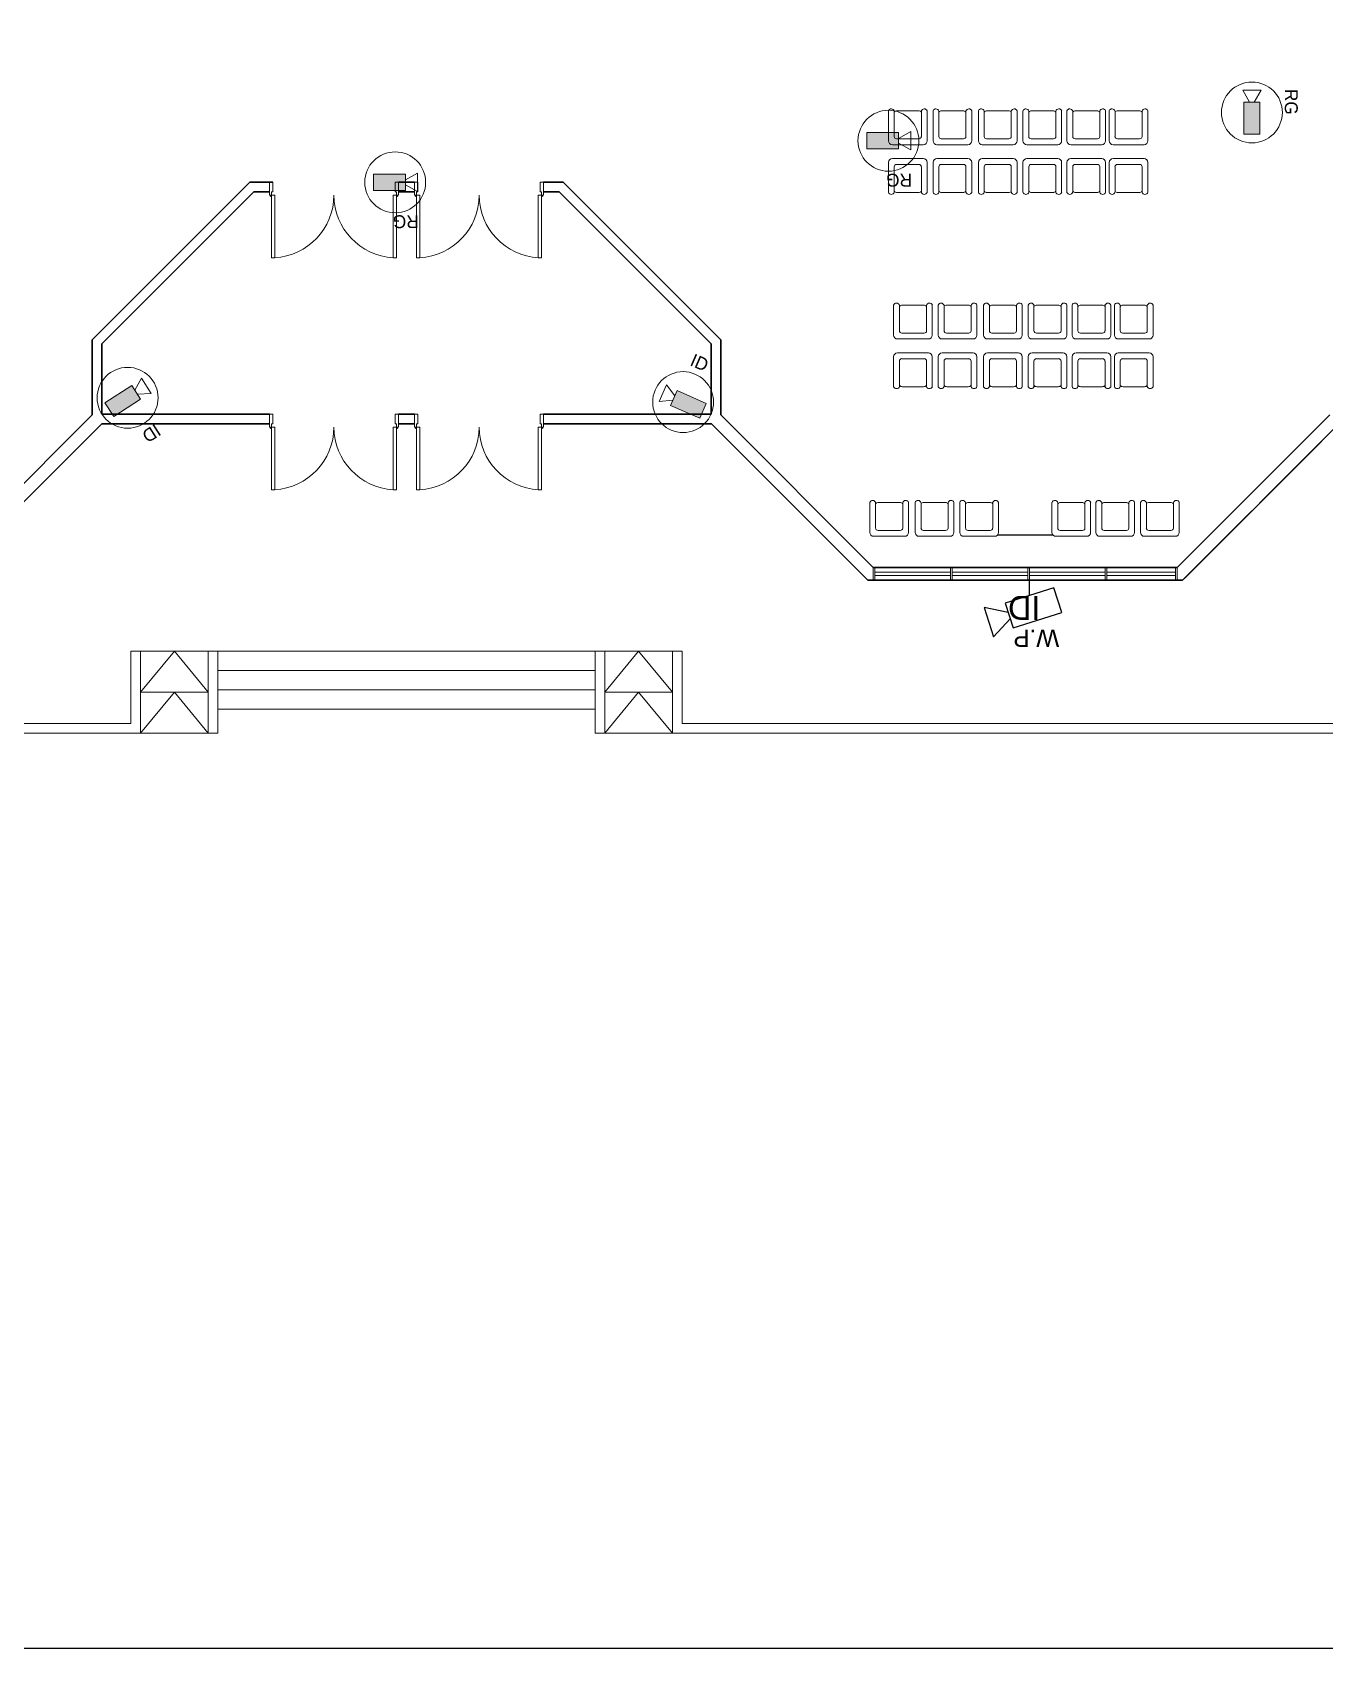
# Model space of a CAD drawing. Extents: x -15 to 263, y 300 to 484.
# Drawn here: x 25.99 to 46.05, y 312.72 to 337.8 of the extents above; entities that cross this region are included whole.
import ezdxf

# ---------------------------------------------------------------- set-up
doc = ezdxf.new("R2010")
doc.units = 0
doc.header["$LTSCALE"] = 0.15
for name, color, linetype in [('0 CCTV', 252, 'Continuous'), ('0 sockets', 252, 'Continuous'), ('bound', 252, 'Continuous'), ('C1', 252, 'Continuous'), ('CCTV', 4, 'Continuous')]:
    doc.layers.add(name, color=color, linetype=linetype)
for name, color, linetype, lineweight in [('anal', 252, 'Continuous', 20), ('DOOR', 252, 'Continuous', 20), ('E-LT-CKT-NM', 7, 'Continuous', 30), ('FUR', 252, 'Continuous', 9), ('T-CCTV', 7, 'Continuous', 0), ('wall', 252, 'Continuous', 30)]:
    doc.layers.add(name, color=color, linetype=linetype, lineweight=lineweight)
doc.styles.add('Arial_3', font='arial.ttf', dxfattribs={"height": 2.345885})
doc.styles.add('SDC-TEXT-ARB', font='sdc-arb.shx')

# ---------------------------------------------------------------- blocks, each defined once
blk = doc.blocks.new('D200')
at = {"layer": 'DOOR'}
for points in [[(0.03, 0.2), (0.03, 1.17), (0.08, 1.17), (0.08, 0.2)], [(1.97, 0.2), (1.97, 1.17), (1.92, 1.17), (1.92, 0.2)], [(0.03, 0.2), (0, 0.2), (0, 0), (0.05, 0), (0.05, 0.15), (0.03, 0.15)], [(1.97, 0.2), (2, 0.2), (2, 0), (1.95, 0), (1.95, 0.15), (1.97, 0.15)]]:
    blk.add_lwpolyline(points, close=True, dxfattribs=at)
for centre in [(0.02, 0.21), (1.98, 0.21)]:
    blk.add_circle(centre, 0.01, dxfattribs=at)
for centre, start, end in [((0.027, 0.2), 0, 87.0492), ((1.97, 0.2), 92.9508, 180)]:
    blk.add_arc(centre, 0.971, start, end, dxfattribs=at)
blk = doc.blocks.new('ARCH')
at = {"layer": 'anal'}
for p, q in [((39.041, 329.5), (39.041, 329.3)), ((39.066, 329.5), (39.066, 329.3)), ((39.066, 329.425), (40.237, 329.425)), ((39.066, 329.425), (40.237, 329.425)), ((39.066, 329.375), (40.237, 329.375)), ((39.066, 329.375), (40.237, 329.375)), ((40.241, 329.5), (40.241, 329.3)), ((40.266, 329.5), (40.266, 329.3)), ((40.266, 329.425), (41.437, 329.425)), ((40.266, 329.425), (41.437, 329.425)), ((40.266, 329.375), (41.437, 329.375)), ((40.266, 329.375), (41.437, 329.375)), ((41.441, 329.5), (41.441, 329.3)), ((41.466, 329.5), (41.466, 329.3)), ((41.466, 329.425), (42.637, 329.425)), ((41.466, 329.425), (42.637, 329.425)), ((41.466, 329.375), (42.637, 329.375)), ((41.466, 329.375), (42.637, 329.375)), ((42.641, 329.5), (42.641, 329.3)), ((42.666, 329.5), (42.666, 329.3)), ((42.666, 329.425), (43.734, 329.425)), ((42.666, 329.375), (43.734, 329.375)), ((43.734, 329.5), (43.734, 329.3)), ((43.759, 329.5), (43.759, 329.3)), ((36.075, 328.2), (27.525, 328.2)), ((27.525, 327.075), (27.525, 328.2)), ((27.675, 327.562), (28.2, 328.2)), ((27.675, 326.925), (27.675, 328.2)), ((28.2, 328.2), (28.725, 327.562)), ((28.725, 328.2), (28.725, 326.925)), ((28.875, 328.2), (28.875, 326.925)), ((34.725, 328.2), (34.725, 326.925)), ((34.875, 327.562), (35.4, 328.2)), ((34.875, 328.2), (34.875, 326.925)), ((35.4, 328.2), (35.925, 327.562)), ((35.925, 326.925), (35.925, 328.2)), ((36.075, 327.075), (36.075, 328.2)), ((34.725, 327.9), (28.875, 327.9)), ((27.675, 327.562), (28.725, 327.562)), ((28.2, 327.562), (27.675, 326.925)), ((28.2, 327.562), (28.725, 326.925)), ((34.725, 327.6), (28.875, 327.6)), ((34.875, 326.925), (35.4, 327.562)), ((34.875, 327.562), (35.925, 327.562)), ((35.4, 327.562), (35.925, 326.925)), ((27.525, 327.075), (5.475, 327.075)), ((34.725, 327.3), (28.875, 327.3)), ((58.125, 327.075), (36.075, 327.075)), ((28.875, 326.925), (5.325, 326.925)), ((28.725, 326.925), (27.675, 326.925)), ((28.875, 326.925), (28.725, 326.925)), ((58.275, 326.925), (34.725, 326.925)), ((34.875, 326.925), (34.725, 326.925)), ((35.925, 326.925), (34.875, 326.925))]:
    blk.add_line(p, q, dxfattribs=at)
at = {"layer": 'bound', "color": 2}
blk.add_lwpolyline([(91.902, 377.348), (94.426, 377.348), (94.426, 312.722), (-14.994, 312.722), (-14.994, 377.09), (94.639, 377.09)], dxfattribs=at)
at = {"layer": 'C1'}
blk.add_line((41.833, 330), (40.967, 330), dxfattribs=at)
at = {"layer": 'FUR'}
for p, q in [((39.278, 336.584), (39.278, 336.119)), ((39.368, 336.582), (39.368, 336.187)), ((39.743, 336.584), (39.413, 336.584)), ((39.788, 336.187), (39.788, 336.582)), ((39.878, 336.119), (39.878, 336.584)), ((39.97, 336.584), (39.97, 336.119)), ((40.06, 336.582), (40.06, 336.187)), ((40.435, 336.584), (40.105, 336.584)), ((40.48, 336.187), (40.48, 336.582)), ((40.57, 336.119), (40.57, 336.584)), ((40.674, 336.584), (40.674, 336.119)), ((40.764, 336.582), (40.764, 336.187)), ((41.139, 336.584), (40.809, 336.584)), ((41.184, 336.187), (41.184, 336.582)), ((41.274, 336.119), (41.274, 336.584)), ((41.365, 336.584), (41.365, 336.119)), ((41.455, 336.582), (41.455, 336.187)), ((41.83, 336.584), (41.5, 336.584)), ((41.875, 336.187), (41.875, 336.582)), ((41.965, 336.119), (41.965, 336.584)), ((42.047, 336.584), (42.047, 336.119)), ((42.137, 336.582), (42.137, 336.187)), ((42.512, 336.584), (42.182, 336.584)), ((42.557, 336.187), (42.557, 336.582)), ((42.647, 336.119), (42.647, 336.584)), ((42.703, 336.584), (42.703, 336.119)), ((42.793, 336.582), (42.793, 336.187)), ((43.168, 336.584), (42.838, 336.584)), ((43.213, 336.187), (43.213, 336.582)), ((43.303, 336.119), (43.303, 336.584)), ((39.405, 336.149), (39.75, 336.149)), ((40.097, 336.149), (40.442, 336.149)), ((40.801, 336.149), (41.146, 336.149)), ((41.493, 336.149), (41.838, 336.149)), ((42.174, 336.149), (42.519, 336.149)), ((42.83, 336.149), (43.175, 336.149)), ((39.338, 336.059), (39.818, 336.059)), ((39.338, 335.843), (39.818, 335.843)), ((40.03, 336.059), (40.51, 336.059)), ((40.03, 335.843), (40.51, 335.843)), ((40.734, 336.059), (41.214, 336.059)), ((40.734, 335.843), (41.214, 335.843)), ((41.425, 336.059), (41.905, 336.059)), ((41.425, 335.843), (41.905, 335.843)), ((42.107, 336.059), (42.587, 336.059)), ((42.107, 335.843), (42.587, 335.843)), ((42.763, 336.059), (43.243, 336.059)), ((42.763, 335.843), (43.243, 335.843)), ((39.278, 335.318), (39.278, 335.783)), ((39.368, 335.32), (39.368, 335.715)), ((39.405, 335.753), (39.75, 335.753)), ((39.788, 335.715), (39.788, 335.32)), ((39.878, 335.783), (39.878, 335.318)), ((39.97, 335.318), (39.97, 335.783)), ((40.06, 335.32), (40.06, 335.715)), ((40.097, 335.753), (40.442, 335.753)), ((40.48, 335.715), (40.48, 335.32)), ((40.57, 335.783), (40.57, 335.318)), ((40.674, 335.318), (40.674, 335.783)), ((40.764, 335.32), (40.764, 335.715)), ((40.801, 335.753), (41.146, 335.753)), ((41.184, 335.715), (41.184, 335.32)), ((41.274, 335.783), (41.274, 335.318)), ((41.365, 335.318), (41.365, 335.783)), ((41.455, 335.32), (41.455, 335.715)), ((41.493, 335.753), (41.838, 335.753)), ((41.875, 335.715), (41.875, 335.32)), ((41.965, 335.783), (41.965, 335.318)), ((42.047, 335.318), (42.047, 335.783)), ((42.137, 335.32), (42.137, 335.715)), ((42.174, 335.753), (42.519, 335.753)), ((42.557, 335.715), (42.557, 335.32)), ((42.647, 335.783), (42.647, 335.318)), ((42.703, 335.318), (42.703, 335.783)), ((42.793, 335.32), (42.793, 335.715)), ((42.83, 335.753), (43.175, 335.753)), ((43.213, 335.715), (43.213, 335.32)), ((43.303, 335.783), (43.303, 335.318)), ((39.743, 335.318), (39.413, 335.318)), ((40.435, 335.318), (40.105, 335.318)), ((41.139, 335.318), (40.809, 335.318)), ((41.83, 335.318), (41.5, 335.318)), ((42.512, 335.318), (42.182, 335.318)), ((43.168, 335.318), (42.838, 335.318)), ((39.358, 333.569), (39.358, 333.104)), ((39.448, 333.567), (39.448, 333.172)), ((39.823, 333.569), (39.493, 333.569)), ((39.868, 333.172), (39.868, 333.567)), ((39.958, 333.104), (39.958, 333.569)), ((40.05, 333.569), (40.05, 333.104)), ((40.14, 333.567), (40.14, 333.172)), ((40.515, 333.569), (40.185, 333.569)), ((40.56, 333.172), (40.56, 333.567)), ((40.65, 333.104), (40.65, 333.569)), ((40.754, 333.569), (40.754, 333.104)), ((40.844, 333.567), (40.844, 333.172)), ((41.219, 333.569), (40.889, 333.569)), ((41.264, 333.172), (41.264, 333.567)), ((41.354, 333.104), (41.354, 333.569)), ((41.446, 333.569), (41.446, 333.104)), ((41.536, 333.567), (41.536, 333.172)), ((41.911, 333.569), (41.581, 333.569)), ((41.956, 333.172), (41.956, 333.567)), ((42.046, 333.104), (42.046, 333.569)), ((42.128, 333.569), (42.128, 333.104)), ((42.218, 333.567), (42.218, 333.172)), ((42.593, 333.569), (42.263, 333.569)), ((42.638, 333.172), (42.638, 333.567)), ((42.728, 333.104), (42.728, 333.569)), ((42.783, 333.569), (42.783, 333.104)), ((42.873, 333.567), (42.873, 333.172)), ((43.248, 333.569), (42.918, 333.569)), ((43.293, 333.172), (43.293, 333.567)), ((43.383, 333.104), (43.383, 333.569)), ((39.486, 333.134), (39.831, 333.134)), ((40.178, 333.134), (40.523, 333.134)), ((40.882, 333.134), (41.227, 333.134)), ((41.573, 333.134), (41.918, 333.134)), ((42.255, 333.134), (42.6, 333.134)), ((42.911, 333.134), (43.256, 333.134)), ((39.418, 333.044), (39.898, 333.044)), ((39.418, 332.828), (39.898, 332.828)), ((40.11, 333.044), (40.59, 333.044)), ((40.11, 332.828), (40.59, 332.828)), ((40.814, 333.044), (41.294, 333.044)), ((40.814, 332.828), (41.294, 332.828)), ((41.506, 333.044), (41.986, 333.044)), ((41.506, 332.828), (41.986, 332.828)), ((42.188, 333.044), (42.668, 333.044)), ((42.188, 332.828), (42.668, 332.828)), ((42.843, 333.044), (43.323, 333.044)), ((42.843, 332.828), (43.323, 332.828)), ((39.358, 332.303), (39.358, 332.768)), ((39.448, 332.305), (39.448, 332.701)), ((39.486, 332.738), (39.831, 332.738)), ((39.868, 332.701), (39.868, 332.305)), ((39.958, 332.768), (39.958, 332.303)), ((40.05, 332.303), (40.05, 332.768)), ((40.14, 332.305), (40.14, 332.701)), ((40.178, 332.738), (40.523, 332.738)), ((40.56, 332.701), (40.56, 332.305)), ((40.65, 332.768), (40.65, 332.303)), ((40.754, 332.303), (40.754, 332.768)), ((40.844, 332.305), (40.844, 332.701)), ((40.882, 332.738), (41.227, 332.738)), ((41.264, 332.701), (41.264, 332.305)), ((41.354, 332.768), (41.354, 332.303)), ((41.446, 332.303), (41.446, 332.768)), ((41.536, 332.305), (41.536, 332.701)), ((41.573, 332.738), (41.918, 332.738)), ((41.956, 332.701), (41.956, 332.305)), ((42.046, 332.768), (42.046, 332.303)), ((42.128, 332.303), (42.128, 332.768)), ((42.218, 332.305), (42.218, 332.701)), ((42.255, 332.738), (42.6, 332.738)), ((42.638, 332.701), (42.638, 332.305)), ((42.728, 332.768), (42.728, 332.303)), ((42.783, 332.303), (42.783, 332.768)), ((42.873, 332.305), (42.873, 332.701)), ((42.911, 332.738), (43.256, 332.738)), ((43.293, 332.701), (43.293, 332.305)), ((43.383, 332.768), (43.383, 332.303)), ((39.823, 332.303), (39.493, 332.303)), ((40.515, 332.303), (40.185, 332.303)), ((41.219, 332.303), (40.889, 332.303)), ((41.911, 332.303), (41.581, 332.303)), ((42.593, 332.303), (42.263, 332.303)), ((43.248, 332.303), (42.918, 332.303)), ((38.989, 330.042), (38.989, 330.507)), ((39.079, 330.11), (39.079, 330.505)), ((39.124, 330.507), (39.454, 330.507)), ((39.499, 330.505), (39.499, 330.11)), ((39.589, 330.507), (39.589, 330.042)), ((39.693, 330.042), (39.693, 330.507)), ((39.783, 330.11), (39.783, 330.505)), ((39.828, 330.507), (40.158, 330.507)), ((40.203, 330.505), (40.203, 330.11)), ((40.293, 330.507), (40.293, 330.042)), ((40.385, 330.042), (40.385, 330.507)), ((40.475, 330.11), (40.475, 330.505)), ((40.52, 330.507), (40.85, 330.507)), ((40.895, 330.505), (40.895, 330.11)), ((40.985, 330.507), (40.985, 330.042)), ((41.815, 330.042), (41.815, 330.507)), ((41.905, 330.11), (41.905, 330.505)), ((41.95, 330.507), (42.28, 330.507)), ((42.325, 330.505), (42.325, 330.11)), ((42.415, 330.507), (42.415, 330.042)), ((42.497, 330.042), (42.497, 330.507)), ((42.587, 330.11), (42.587, 330.505)), ((42.632, 330.507), (42.962, 330.507)), ((43.007, 330.505), (43.007, 330.11)), ((43.097, 330.507), (43.097, 330.042)), ((43.189, 330.042), (43.189, 330.507)), ((43.279, 330.11), (43.279, 330.505)), ((43.324, 330.507), (43.654, 330.507)), ((43.699, 330.505), (43.699, 330.11)), ((43.789, 330.507), (43.789, 330.042)), ((39.461, 330.072), (39.116, 330.072)), ((40.165, 330.072), (39.82, 330.072)), ((40.857, 330.072), (40.512, 330.072)), ((42.288, 330.072), (41.943, 330.072)), ((42.97, 330.072), (42.625, 330.072)), ((43.661, 330.072), (43.316, 330.072)), ((39.529, 329.982), (39.049, 329.982)), ((40.233, 329.982), (39.753, 329.982)), ((40.925, 329.982), (40.445, 329.982)), ((42.355, 329.982), (41.875, 329.982)), ((43.037, 329.982), (42.557, 329.982)), ((43.729, 329.982), (43.249, 329.982))]:
    blk.add_line(p, q, dxfattribs=at)
for centre, major_axis, start_param, end_param in [((39.322, 336.567), (-0.0339, 0.0339), 4.256093, 6.69338), ((39.413, 336.524), (-0.0424, 0.0424), -0.785398, 0.062664), ((39.743, 336.524), (0.0424, 0.0424), 6.220521, 7.068583), ((39.833, 336.567), (0.0339, 0.0339), 5.87299, 8.310278), ((40.014, 336.567), (-0.0339, 0.0339), 4.256093, 6.69338), ((40.105, 336.524), (-0.0424, 0.0424), -0.785398, 0.062664), ((40.435, 336.524), (0.0424, 0.0424), 6.220521, 7.068583), ((40.525, 336.567), (0.0339, 0.0339), 5.87299, 8.310278), ((40.718, 336.567), (-0.0339, 0.0339), 4.256093, 6.69338), ((40.809, 336.524), (-0.0424, 0.0424), -0.785398, 0.062664), ((41.139, 336.524), (0.0424, 0.0424), 6.220521, 7.068583), ((41.229, 336.567), (0.0339, 0.0339), 5.87299, 8.310278), ((41.41, 336.567), (-0.0339, 0.0339), 4.256093, 6.69338), ((41.5, 336.524), (-0.0424, 0.0424), -0.785398, 0.062664), ((41.83, 336.524), (0.0424, 0.0424), 6.220521, 7.068583), ((41.921, 336.567), (0.0339, 0.0339), 5.87299, 8.310278), ((42.092, 336.567), (-0.0339, 0.0339), 4.256093, 6.69338), ((42.182, 336.524), (-0.0424, 0.0424), -0.785398, 0.062664), ((42.512, 336.524), (0.0424, 0.0424), 6.220521, 7.068583), ((42.602, 336.567), (0.0339, 0.0339), 5.87299, 8.310278), ((42.747, 336.567), (-0.0339, 0.0339), 4.256093, 6.69338), ((42.838, 336.524), (-0.0424, 0.0424), -0.785398, 0.062664), ((43.168, 336.524), (0.0424, 0.0424), 6.220521, 7.068583), ((43.258, 336.567), (0.0339, 0.0339), 5.87299, 8.310278), ((39.338, 336.119), (-0.0424, 0.0424), 0.785398, 2.356194), ((39.405, 336.187), (0.0265, 0.0265), 2.356194, 3.926991), ((39.75, 336.187), (0.0265, 0.0265), 3.926991, 5.497787), ((39.818, 336.119), (0.0424, 0.0424), 3.926991, 5.497787), ((40.03, 336.119), (-0.0424, 0.0424), 0.785398, 2.356194), ((40.097, 336.187), (0.0265, 0.0265), 2.356194, 3.926991), ((40.442, 336.187), (0.0265, 0.0265), 3.926991, 5.497787), ((40.51, 336.119), (0.0424, 0.0424), 3.926991, 5.497787), ((40.734, 336.119), (-0.0424, 0.0424), 0.785398, 2.356194), ((40.801, 336.187), (0.0265, 0.0265), 2.356194, 3.926991), ((41.146, 336.187), (0.0265, 0.0265), 3.926991, 5.497787), ((41.214, 336.119), (0.0424, 0.0424), 3.926991, 5.497787), ((41.425, 336.119), (-0.0424, 0.0424), 0.785398, 2.356194), ((41.493, 336.187), (0.0265, 0.0265), 2.356194, 3.926991), ((41.838, 336.187), (0.0265, 0.0265), 3.926991, 5.497787), ((41.905, 336.119), (0.0424, 0.0424), 3.926991, 5.497787), ((42.107, 336.119), (-0.0424, 0.0424), 0.785398, 2.356194), ((42.174, 336.187), (0.0265, 0.0265), 2.356194, 3.926991), ((42.519, 336.187), (0.0265, 0.0265), 3.926991, 5.497787), ((42.587, 336.119), (0.0424, 0.0424), 3.926991, 5.497787), ((42.763, 336.119), (-0.0424, 0.0424), 0.785398, 2.356194), ((42.83, 336.187), (0.0265, 0.0265), 2.356194, 3.926991), ((43.175, 336.187), (0.0265, 0.0265), 3.926991, 5.497787), ((43.243, 336.119), (0.0424, 0.0424), 3.926991, 5.497787), ((39.403, 333.552), (-0.0339, 0.0339), 4.256093, 6.69338), ((39.914, 333.552), (0.0339, 0.0339), 5.87299, 8.310278), ((40.095, 333.552), (-0.0339, 0.0339), 4.256093, 6.69338), ((40.606, 333.552), (0.0339, 0.0339), 5.87299, 8.310278), ((40.799, 333.552), (-0.0339, 0.0339), 4.256093, 6.69338), ((41.309, 333.552), (0.0339, 0.0339), 5.87299, 8.310278), ((41.491, 333.552), (-0.0339, 0.0339), 4.256093, 6.69338), ((42.001, 333.552), (0.0339, 0.0339), 5.87299, 8.310278), ((42.172, 333.552), (-0.0339, 0.0339), 4.256093, 6.69338), ((42.683, 333.552), (0.0339, 0.0339), 5.87299, 8.310278), ((42.828, 333.552), (-0.0339, 0.0339), 4.256093, 6.69338), ((43.339, 333.552), (0.0339, 0.0339), 5.87299, 8.310278), ((39.493, 333.509), (-0.0424, 0.0424), -0.785398, 0.062664), ((39.823, 333.509), (0.0424, 0.0424), 6.220521, 7.068583), ((40.185, 333.509), (-0.0424, 0.0424), -0.785398, 0.062664), ((40.515, 333.509), (0.0424, 0.0424), 6.220521, 7.068583), ((40.889, 333.509), (-0.0424, 0.0424), -0.785398, 0.062664), ((41.219, 333.509), (0.0424, 0.0424), 6.220521, 7.068583), ((41.581, 333.509), (-0.0424, 0.0424), -0.785398, 0.062664), ((41.911, 333.509), (0.0424, 0.0424), 6.220521, 7.068583), ((42.263, 333.509), (-0.0424, 0.0424), -0.785398, 0.062664), ((42.593, 333.509), (0.0424, 0.0424), 6.220521, 7.068583), ((42.918, 333.509), (-0.0424, 0.0424), -0.785398, 0.062664), ((43.248, 333.509), (0.0424, 0.0424), 6.220521, 7.068583), ((39.418, 333.104), (-0.0424, 0.0424), 0.785398, 2.356194), ((39.486, 333.172), (0.0265, 0.0265), 2.356194, 3.926991), ((39.831, 333.172), (0.0265, 0.0265), 3.926991, 5.497787), ((39.898, 333.104), (0.0424, 0.0424), 3.926991, 5.497787), ((40.11, 333.104), (-0.0424, 0.0424), 0.785398, 2.356194), ((40.178, 333.172), (0.0265, 0.0265), 2.356194, 3.926991), ((40.523, 333.172), (0.0265, 0.0265), 3.926991, 5.497787), ((40.59, 333.104), (0.0424, 0.0424), 3.926991, 5.497787), ((40.814, 333.104), (-0.0424, 0.0424), 0.785398, 2.356194), ((40.882, 333.172), (0.0265, 0.0265), 2.356194, 3.926991), ((41.227, 333.172), (0.0265, 0.0265), 3.926991, 5.497787), ((41.294, 333.104), (0.0424, 0.0424), 3.926991, 5.497787), ((41.506, 333.104), (-0.0424, 0.0424), 0.785398, 2.356194), ((41.573, 333.172), (0.0265, 0.0265), 2.356194, 3.926991), ((41.918, 333.172), (0.0265, 0.0265), 3.926991, 5.497787), ((41.986, 333.104), (0.0424, 0.0424), 3.926991, 5.497787), ((42.188, 333.104), (-0.0424, 0.0424), 0.785398, 2.356194), ((42.255, 333.172), (0.0265, 0.0265), 2.356194, 3.926991), ((42.6, 333.172), (0.0265, 0.0265), 3.926991, 5.497787), ((42.668, 333.104), (0.0424, 0.0424), 3.926991, 5.497787), ((42.843, 333.104), (-0.0424, 0.0424), 0.785398, 2.356194), ((42.911, 333.172), (0.0265, 0.0265), 2.356194, 3.926991), ((43.256, 333.172), (0.0265, 0.0265), 3.926991, 5.497787), ((43.323, 333.104), (0.0424, 0.0424), 3.926991, 5.497787)]:
    blk.add_ellipse(centre, major_axis=major_axis, ratio=1, start_param=start_param, end_param=end_param, dxfattribs=at)
at = {"layer": 'FUR', "extrusion": (0, 0, -1)}
for centre, major_axis, start_param, end_param in [((39.338, 335.783), (0.0424, 0.0424), 3.926991, 5.497787), ((39.818, 335.783), (-0.0424, 0.0424), 0.785398, 2.356194), ((40.03, 335.783), (0.0424, 0.0424), 3.926991, 5.497787), ((40.51, 335.783), (-0.0424, 0.0424), 0.785398, 2.356194), ((40.734, 335.783), (0.0424, 0.0424), 3.926991, 5.497787), ((41.214, 335.783), (-0.0424, 0.0424), 0.785398, 2.356194), ((41.425, 335.783), (0.0424, 0.0424), 3.926991, 5.497787), ((41.905, 335.783), (-0.0424, 0.0424), 0.785398, 2.356194), ((42.107, 335.783), (0.0424, 0.0424), 3.926991, 5.497787), ((42.587, 335.783), (-0.0424, 0.0424), 0.785398, 2.356194), ((42.763, 335.783), (0.0424, 0.0424), 3.926991, 5.497787), ((43.243, 335.783), (-0.0424, 0.0424), 0.785398, 2.356194), ((39.405, 335.715), (0.0265, 0.0265), 3.926991, 5.497787), ((39.75, 335.715), (0.0265, 0.0265), -0.785398, 0.785398), ((40.097, 335.715), (0.0265, 0.0265), 3.926991, 5.497787), ((40.442, 335.715), (0.0265, 0.0265), -0.785398, 0.785398), ((40.801, 335.715), (0.0265, 0.0265), 3.926991, 5.497787), ((41.146, 335.715), (0.0265, 0.0265), -0.785398, 0.785398), ((41.493, 335.715), (0.0265, 0.0265), 3.926991, 5.497787), ((41.838, 335.715), (0.0265, 0.0265), -0.785398, 0.785398), ((42.174, 335.715), (0.0265, 0.0265), 3.926991, 5.497787), ((42.519, 335.715), (0.0265, 0.0265), -0.785398, 0.785398), ((42.83, 335.715), (0.0265, 0.0265), 3.926991, 5.497787), ((43.175, 335.715), (0.0265, 0.0265), -0.785398, 0.785398), ((39.413, 335.378), (0.0424, 0.0424), 2.356194, 3.204257), ((39.743, 335.378), (-0.0424, 0.0424), 3.078929, 3.926991), ((40.105, 335.378), (0.0424, 0.0424), 2.356194, 3.204257), ((40.435, 335.378), (-0.0424, 0.0424), 3.078929, 3.926991), ((40.809, 335.378), (0.0424, 0.0424), 2.356194, 3.204257), ((41.139, 335.378), (-0.0424, 0.0424), 3.078929, 3.926991), ((41.5, 335.378), (0.0424, 0.0424), 2.356194, 3.204257), ((41.83, 335.378), (-0.0424, 0.0424), 3.078929, 3.926991), ((42.182, 335.378), (0.0424, 0.0424), 2.356194, 3.204257), ((42.512, 335.378), (-0.0424, 0.0424), 3.078929, 3.926991), ((42.838, 335.378), (0.0424, 0.0424), 2.356194, 3.204257), ((43.168, 335.378), (-0.0424, 0.0424), 3.078929, 3.926991), ((39.322, 335.335), (0.0339, 0.0339), 1.1145, 3.551788), ((39.833, 335.335), (-0.0339, 0.0339), 2.731397, 5.168685), ((40.014, 335.335), (0.0339, 0.0339), 1.1145, 3.551788), ((40.525, 335.335), (-0.0339, 0.0339), 2.731397, 5.168685), ((40.718, 335.335), (0.0339, 0.0339), 1.1145, 3.551788), ((41.229, 335.335), (-0.0339, 0.0339), 2.731397, 5.168685), ((41.41, 335.335), (0.0339, 0.0339), 1.1145, 3.551788), ((41.921, 335.335), (-0.0339, 0.0339), 2.731397, 5.168685), ((42.092, 335.335), (0.0339, 0.0339), 1.1145, 3.551788), ((42.602, 335.335), (-0.0339, 0.0339), 2.731397, 5.168685), ((42.747, 335.335), (0.0339, 0.0339), 1.1145, 3.551788), ((43.258, 335.335), (-0.0339, 0.0339), 2.731397, 5.168685), ((39.418, 332.768), (0.0424, 0.0424), 3.926991, 5.497787), ((39.898, 332.768), (-0.0424, 0.0424), 0.785398, 2.356194), ((40.11, 332.768), (0.0424, 0.0424), 3.926991, 5.497787), ((40.59, 332.768), (-0.0424, 0.0424), 0.785398, 2.356194), ((40.814, 332.768), (0.0424, 0.0424), 3.926991, 5.497787), ((41.294, 332.768), (-0.0424, 0.0424), 0.785398, 2.356194), ((41.506, 332.768), (0.0424, 0.0424), 3.926991, 5.497787), ((41.986, 332.768), (-0.0424, 0.0424), 0.785398, 2.356194), ((42.188, 332.768), (0.0424, 0.0424), 3.926991, 5.497787), ((42.668, 332.768), (-0.0424, 0.0424), 0.785398, 2.356194), ((42.843, 332.768), (0.0424, 0.0424), 3.926991, 5.497787), ((43.323, 332.768), (-0.0424, 0.0424), 0.785398, 2.356194), ((39.486, 332.701), (0.0265, 0.0265), 3.926991, 5.497787), ((39.831, 332.701), (0.0265, 0.0265), -0.785398, 0.785398), ((40.178, 332.701), (0.0265, 0.0265), 3.926991, 5.497787), ((40.523, 332.701), (0.0265, 0.0265), -0.785398, 0.785398), ((40.882, 332.701), (0.0265, 0.0265), 3.926991, 5.497787), ((41.227, 332.701), (0.0265, 0.0265), -0.785398, 0.785398), ((41.573, 332.701), (0.0265, 0.0265), 3.926991, 5.497787), ((41.918, 332.701), (0.0265, 0.0265), -0.785398, 0.785398), ((42.255, 332.701), (0.0265, 0.0265), 3.926991, 5.497787), ((42.6, 332.701), (0.0265, 0.0265), -0.785398, 0.785398), ((42.911, 332.701), (0.0265, 0.0265), 3.926991, 5.497787), ((43.256, 332.701), (0.0265, 0.0265), -0.785398, 0.785398), ((39.493, 332.363), (0.0424, 0.0424), 2.356194, 3.204257), ((39.823, 332.363), (-0.0424, 0.0424), 3.078929, 3.926991), ((40.185, 332.363), (0.0424, 0.0424), 2.356194, 3.204257), ((40.515, 332.363), (-0.0424, 0.0424), 3.078929, 3.926991), ((40.889, 332.363), (0.0424, 0.0424), 2.356194, 3.204257), ((41.219, 332.363), (-0.0424, 0.0424), 3.078929, 3.926991), ((41.581, 332.363), (0.0424, 0.0424), 2.356194, 3.204257), ((41.911, 332.363), (-0.0424, 0.0424), 3.078929, 3.926991), ((42.263, 332.363), (0.0424, 0.0424), 2.356194, 3.204257), ((42.593, 332.363), (-0.0424, 0.0424), 3.078929, 3.926991), ((42.918, 332.363), (0.0424, 0.0424), 2.356194, 3.204257), ((43.248, 332.363), (-0.0424, 0.0424), 3.078929, 3.926991), ((39.403, 332.321), (0.0339, 0.0339), 1.1145, 3.551788), ((39.914, 332.321), (-0.0339, 0.0339), 2.731397, 5.168685), ((40.095, 332.321), (0.0339, 0.0339), 1.1145, 3.551788), ((40.606, 332.321), (-0.0339, 0.0339), 2.731397, 5.168685), ((40.799, 332.321), (0.0339, 0.0339), 1.1145, 3.551788), ((41.309, 332.321), (-0.0339, 0.0339), 2.731397, 5.168685), ((41.491, 332.321), (0.0339, 0.0339), 1.1145, 3.551788), ((42.001, 332.321), (-0.0339, 0.0339), 2.731397, 5.168685), ((42.172, 332.321), (0.0339, 0.0339), 1.1145, 3.551788), ((42.683, 332.321), (-0.0339, 0.0339), 2.731397, 5.168685), ((42.828, 332.321), (0.0339, 0.0339), 1.1145, 3.551788), ((43.339, 332.321), (-0.0339, 0.0339), 2.731397, 5.168685), ((39.034, 330.49), (-0.0339, 0.0339), 5.87299, 8.310278), ((39.124, 330.447), (-0.0424, 0.0424), 6.220521, 7.068583), ((39.454, 330.447), (0.0424, 0.0424), -0.785398, 0.062664), ((39.544, 330.49), (0.0339, 0.0339), 4.256093, 6.69338), ((39.737, 330.49), (-0.0339, 0.0339), 5.87299, 8.310278), ((39.828, 330.447), (-0.0424, 0.0424), 6.220521, 7.068583), ((40.158, 330.447), (0.0424, 0.0424), -0.785398, 0.062664), ((40.248, 330.49), (0.0339, 0.0339), 4.256093, 6.69338), ((40.429, 330.49), (-0.0339, 0.0339), 5.87299, 8.310278), ((40.52, 330.447), (-0.0424, 0.0424), 6.220521, 7.068583), ((40.85, 330.447), (0.0424, 0.0424), -0.785398, 0.062664), ((40.94, 330.49), (0.0339, 0.0339), 4.256093, 6.69338), ((41.86, 330.49), (-0.0339, 0.0339), 5.87299, 8.310278), ((41.95, 330.447), (-0.0424, 0.0424), 6.220521, 7.068583), ((42.28, 330.447), (0.0424, 0.0424), -0.785398, 0.062664), ((42.371, 330.49), (0.0339, 0.0339), 4.256093, 6.69338), ((42.542, 330.49), (-0.0339, 0.0339), 5.87299, 8.310278), ((42.632, 330.447), (-0.0424, 0.0424), 6.220521, 7.068583), ((42.962, 330.447), (0.0424, 0.0424), -0.785398, 0.062664), ((43.052, 330.49), (0.0339, 0.0339), 4.256093, 6.69338), ((43.234, 330.49), (-0.0339, 0.0339), 5.87299, 8.310278), ((43.324, 330.447), (-0.0424, 0.0424), 6.220521, 7.068583), ((43.654, 330.447), (0.0424, 0.0424), -0.785398, 0.062664), ((43.744, 330.49), (0.0339, 0.0339), 4.256093, 6.69338), ((39.116, 330.11), (0.0265, 0.0265), 2.356194, 3.926991), ((39.461, 330.11), (0.0265, 0.0265), 0.785398, 2.356194), ((39.82, 330.11), (0.0265, 0.0265), 2.356194, 3.926991), ((40.165, 330.11), (0.0265, 0.0265), 0.785398, 2.356194), ((40.512, 330.11), (0.0265, 0.0265), 2.356194, 3.926991), ((40.857, 330.11), (0.0265, 0.0265), 0.785398, 2.356194), ((41.943, 330.11), (0.0265, 0.0265), 2.356194, 3.926991), ((42.288, 330.11), (0.0265, 0.0265), 0.785398, 2.356194), ((42.625, 330.11), (0.0265, 0.0265), 2.356194, 3.926991), ((42.97, 330.11), (0.0265, 0.0265), 0.785398, 2.356194), ((43.316, 330.11), (0.0265, 0.0265), 2.356194, 3.926991), ((43.661, 330.11), (0.0265, 0.0265), 0.785398, 2.356194), ((39.049, 330.042), (-0.0424, 0.0424), 3.926991, 5.497787), ((39.529, 330.042), (0.0424, 0.0424), 0.785398, 2.356194), ((39.753, 330.042), (-0.0424, 0.0424), 3.926991, 5.497787), ((40.233, 330.042), (0.0424, 0.0424), 0.785398, 2.356194), ((40.445, 330.042), (-0.0424, 0.0424), 3.926991, 5.497787), ((40.925, 330.042), (0.0424, 0.0424), 0.785398, 2.356194), ((41.875, 330.042), (-0.0424, 0.0424), 3.926991, 5.497787), ((42.355, 330.042), (0.0424, 0.0424), 0.785398, 2.356194), ((42.557, 330.042), (-0.0424, 0.0424), 3.926991, 5.497787), ((43.037, 330.042), (0.0424, 0.0424), 0.785398, 2.356194), ((43.249, 330.042), (-0.0424, 0.0424), 3.926991, 5.497787), ((43.729, 330.042), (0.0424, 0.0424), 0.785398, 2.356194)]:
    blk.add_ellipse(centre, major_axis=major_axis, ratio=1, start_param=start_param, end_param=end_param, dxfattribs=at)
at = {"layer": 'wall'}
for p, q in [((29.369, 335.475), (26.925, 333.031)), ((29.725, 335.475), (29.369, 335.475)), ((31.925, 335.475), (31.675, 335.475)), ((34.231, 335.475), (33.925, 335.475)), ((36.675, 333.031), (34.231, 335.475)), ((29.431, 335.325), (27.075, 332.969)), ((29.675, 335.325), (29.431, 335.325)), ((31.925, 335.325), (31.675, 335.325)), ((34.169, 335.325), (33.925, 335.325)), ((36.525, 332.969), (34.169, 335.325)), ((26.925, 333.031), (26.925, 331.866)), ((27.075, 332.969), (27.075, 331.875)), ((36.525, 331.875), (36.525, 332.969)), ((36.675, 331.866), (36.675, 333.031)), ((26.925, 331.866), (24.559, 329.5)), ((29.675, 331.875), (27.075, 331.875)), ((31.925, 331.875), (31.675, 331.875)), ((36.525, 331.875), (33.925, 331.875)), ((39.041, 329.5), (36.675, 331.866)), ((46.125, 331.866), (43.759, 329.5)), ((27.071, 331.729), (24.641, 329.3)), ((29.675, 331.725), (27.075, 331.725)), ((31.925, 331.725), (31.675, 331.725)), ((36.534, 331.725), (33.925, 331.725)), ((38.959, 329.3), (36.534, 331.725)), ((46, 331.741), (43.759, 329.5)), ((46.2, 331.659), (43.871, 329.329)), ((46, 331.459), (43.841, 329.3)), ((43.759, 329.5), (39.041, 329.5)), ((43.759, 329.5), (39.041, 329.5)), ((43.841, 329.3), (38.959, 329.3))]:
    blk.add_line(p, q, dxfattribs=at)
at = {"layer": 'DOOR', "xscale": -1, "rotation": 180}
for p in [(29.675, 335.475), (29.675, 331.875)]:
    blk.add_blockref('D200', p, dxfattribs=at)
at = {"layer": 'DOOR', "rotation": 180}
for p in [(33.925, 335.475), (33.925, 331.875)]:
    blk.add_blockref('D200', p, dxfattribs=at)
blk = doc.blocks.new('f4')
at = {"layer": 'CCTV'}
for p, q in [((94306, 51895), (94306, 51688)), ((94444, 51688), (94167, 51688))]:
    blk.add_line(p, q, dxfattribs=at)
at = {"layer": 'CCTV', "flags": 128}
blk.add_lwpolyline([(94528, 52333), (93870, 52123), (93977, 51790), (94634, 52000)], close=True, dxfattribs=at)
blk.add_lwpolyline([(94595, 52123), (94921, 52055), (94794, 52454), (94567, 52210)], dxfattribs=at)
at = {"layer": 'CCTV', "color": 7, "lineweight": 15, "insert": (93904, 52590), "char_height": 234.6, "width": 738.13, "attachment_point": 1, "line_spacing_factor": 0.941778, "style": 'Arial_3'}
blk.add_mtext('W.P', dxfattribs=at)
at = {"layer": 'E-LT-CKT-NM', "style": 'SDC-TEXT-ARB'}
blk.add_attdef('ID', (94159, 51899), '', height=326, dxfattribs=at)
blk = doc.blocks.new('AS')
at = {"layer": 'E-LT-CKT-NM', "xscale": 0.001146844099872414, "yscale": 0.001146844099872414, "zscale": 0.001146844099872414}
blk.add_blockref('f4', (-108.154, -59.278), dxfattribs=at).add_auto_attribs({'ID': 'ID'})
blk = doc.blocks.new('LEGEND_dwg_CCTV DOME-1155345-TELECOMMUNICATION LEGEND_ GENERAL NOTES _SYMBOLS _ ABBREVIATIONS')
at = {"layer": 'T-CCTV'}
blk.add_hatch(color=256, dxfattribs=at).paths.add_polyline_path([(255, -95), (-120, -95), (-120, 95), (255, 95)], flags=0)
at = {"layer": 'T-CCTV', "flags": 128}
for points in [[(-120, 28), (-262, 108), (-262, -108), (-120, -28)], [(255, -95), (255, 95), (-120, 95), (-120, -95), (255, -95)]]:
    blk.add_lwpolyline(points, dxfattribs=at)
at = {"layer": 'T-CCTV'}
blk.add_circle((0, 0), 358, dxfattribs=at)
blk = doc.blocks.new('RG CAMERA')
at = {"layer": 'CCTV', "xscale": 1.150579243575653, "yscale": 1.150579243575653, "zscale": 1.150579243575653}
blk.add_blockref('LEGEND_dwg_CCTV DOME-1155345-TELECOMMUNICATION LEGEND_ GENERAL NOTES _SYMBOLS _ ABBREVIATIONS', (101765, 50919), dxfattribs=at)
at = {"layer": 'E-LT-CKT-NM', "style": 'SDC-TEXT-ARB'}
blk.add_attdef('RG', (101447, 51364), '', height=326, dxfattribs=at)
blk = doc.blocks.new('ID CAMERA')
at = {"layer": 'CCTV', "color": 6, "xscale": 1.150579243575653, "yscale": 1.150579243575653, "zscale": 1.150579243575653}
blk.add_blockref('LEGEND_dwg_CCTV DOME-1155345-TELECOMMUNICATION LEGEND_ GENERAL NOTES _SYMBOLS _ ABBREVIATIONS', (-412, 0), dxfattribs=at)
at = {"layer": 'E-LT-CKT-NM', "color": 1, "style": 'SDC-TEXT-ARB'}
blk.add_attdef('ID', (-539, 492), '', height=326, dxfattribs=at)

msp = doc.modelspace()

# ---------------------------------------------------------------- block references
at = {"layer": '0 CCTV', "color": 2}
ref = msp.add_blockref('RG CAMERA', (-13.487, 453.283), dxfattribs=dict(at, xscale=0.001147, yscale=0.001147, zscale=0.001147, rotation=270))
ref.add_attrib('RG', 'RG', (45.428, 336.924), dxfattribs={"layer": 'E-LT-CKT-NM', "height": 0.2, "rotation": 270, "style": 'SDC-TEXT-ARB'})
ref = msp.add_blockref('RG CAMERA', (156.002, 394.524), dxfattribs=dict(at, xscale=0.001147, yscale=0.001147, zscale=0.001147, rotation=180))
ref.add_attrib('RG', 'RG', (39.642, 335.608), dxfattribs={"layer": 'E-LT-CKT-NM', "height": 0.2, "rotation": 180, "style": 'SDC-TEXT-ARB'})
ref = msp.add_blockref('RG CAMERA', (148.349, 393.879), dxfattribs=dict(at, xscale=0.001147, yscale=0.001147, zscale=0.001147, rotation=180))
ref.add_attrib('RG', 'RG', (31.989, 334.964), dxfattribs={"layer": 'E-LT-CKT-NM', "height": 0.2, "rotation": 180, "style": 'SDC-TEXT-ARB'})
ref = msp.add_blockref('ID CAMERA', (27.075, 331.875), dxfattribs=dict(at, xscale=0.001147, yscale=0.001147, zscale=0.001147, rotation=212.7741270800296))
ref.add_attrib('ID', 'ID', (27.901, 331.735), dxfattribs={"layer": 'E-LT-CKT-NM', "color": 1, "height": 0.2, "rotation": 212.7741, "style": 'SDC-TEXT-ARB'})
ref = msp.add_blockref('ID CAMERA', (36.525, 331.875), dxfattribs=dict(at, xscale=0.001147, yscale=0.001147, zscale=0.001147, rotation=336.3870257208662))
ref.add_attrib('ID', 'ID', (36.184, 332.64), dxfattribs={"layer": 'E-LT-CKT-NM', "color": 1, "height": 0.2, "rotation": 336.387, "style": 'SDC-TEXT-ARB'})
at = {"layer": '0 CCTV', "color": 3, "rotation": 180}
msp.add_blockref('AS', (41.466, 329.3), dxfattribs=at)
at = {"layer": '0 sockets', "color": 3}
msp.add_blockref('ARCH', (0, 0), dxfattribs=at)

doc.saveas('drawing.dxf')
